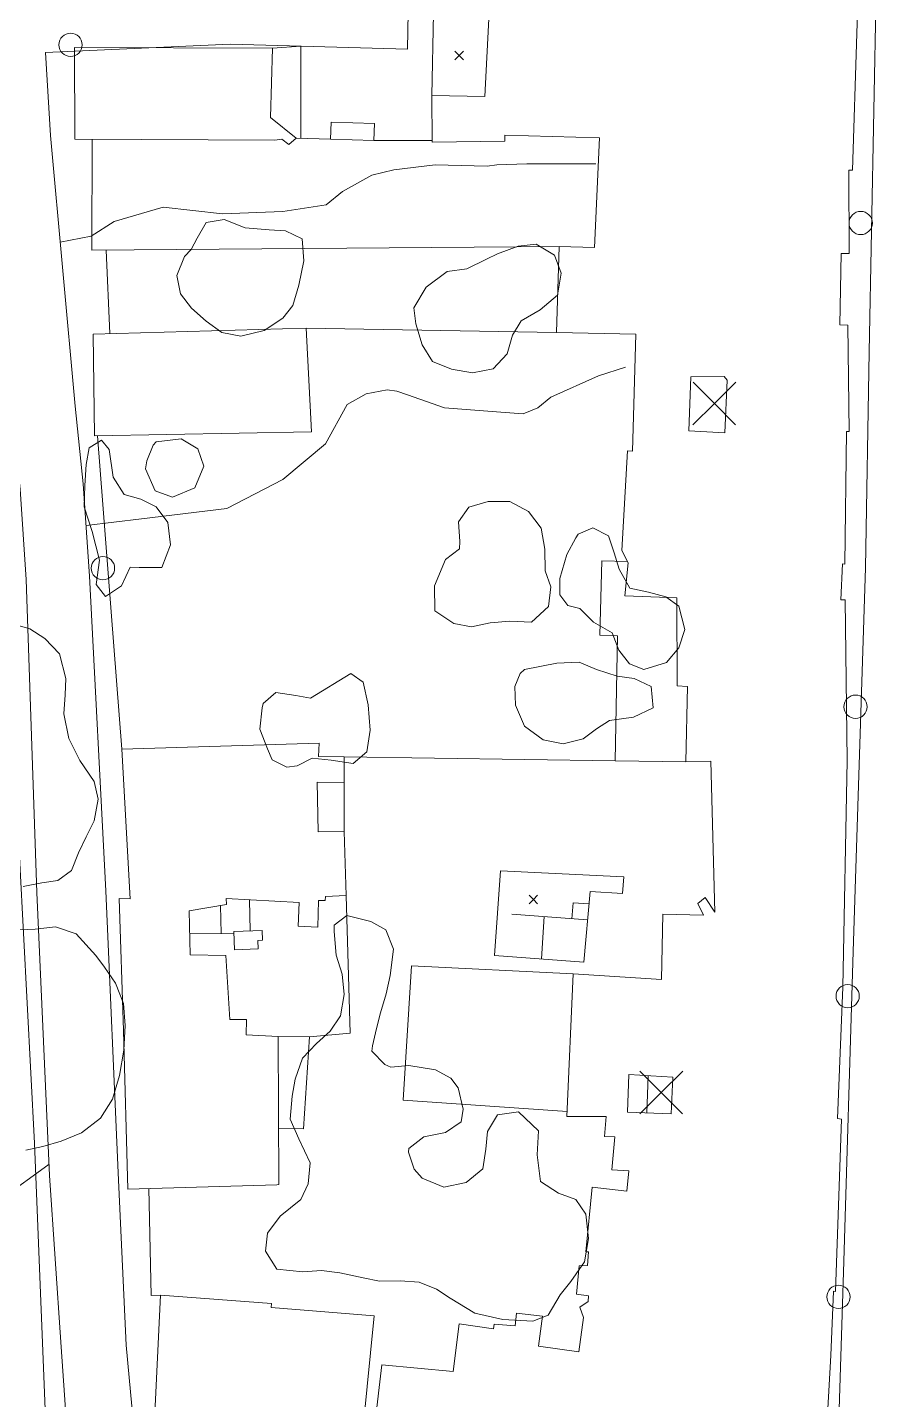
# Model space of a CAD drawing. Header units: metres. Extents: x 4652992 to 4879070, y 2074171 to 2309877.
# Drawn here: x 4654163.4 to 4654220.1, y 2308785.4 to 2308876.2 of the extents above; entities that cross this region are included whole.
import ezdxf

# ---------------------------------------------------------------- set-up
doc = ezdxf.new("R2010")
doc.units = ezdxf.units.M
doc.header["$MEASUREMENT"] = 0
doc.linetypes.add('DGN Style 3', pattern=[92.779933, 66.271381, -26.508552])
for name, color, linetype, lineweight in [('Level 18', 5, 'Continuous', 0), ('Level 20', 30, 'DGN Style 3', 0), ('Level 30', 5, 'Continuous', 0), ('Level 31', 38, 'Continuous', 0), ('Level 35', 4, 'Continuous', 0), ('Level 37', 3, 'Continuous', 0), ('Level 39', 9, 'Continuous', 0), ('Level 40', 1, 'Continuous', 0), ('Level 61', 4, 'Continuous', 0), ('Level 63', 3, 'Continuous', 0)]:
    doc.layers.add(name, color=color, linetype=linetype, lineweight=lineweight)

# ---------------------------------------------------------------- blocks, each defined once
blk = doc.blocks.new('COTA_16')
at = {"layer": 'Level 63', "ltscale": 0.2}
for p, q in [((7e-05, 0.00015, 0.000205), (-1.419452, -1.408307, 0.000205)), ((-1.408387, 1.419672, 0.000205), (7e-05, 0.00015, 0.000205)), ((1.419592, 1.408607, 0.000205), (7e-05, 0.00015, 0.000205)), ((7e-05, 0.00015, 0.000205), (1.408527, -1.419372, 0.000205))]:
    blk.add_line(p, q, dxfattribs=at)
blk = doc.blocks.new('POSTE_1')
at = {"layer": 'Level 61'}
blk.add_circle((-4.7e-05, -1.9e-05, -2.4e-05), 0.770001, dxfattribs=at)
blk = doc.blocks.new('COTA_10')
at = {"layer": 'Level 39'}
for p, q in [((-1.408444, 1.419518, 3.9e-05), (1.3e-05, -4e-06, 3.9e-05)), ((1.419535, 1.408453, 3.9e-05), (1.3e-05, -4e-06, 3.9e-05)), ((1.3e-05, -4e-06, 3.9e-05), (-1.419509, -1.408461, 3.9e-05)), ((1.3e-05, -4e-06, 3.9e-05), (1.40847, -1.419526, 3.9e-05))]:
    blk.add_line(p, q, dxfattribs=at)

msp = doc.modelspace()

# ---------------------------------------------------------------- linework, layer by layer
at = {"layer": 'Level 18', "color": 30, "extrusion": (0.5482165861556214, 0.0902661418869574, 0.8314508995080347), "elevation": 2760994.444997, "flags": 128}
msp.add_lwpolyline([(1522029.342827, -4129454.94121), (1522047.272415, -4129456.516089), (1522052.750882, -4129457.203314)], dxfattribs=at)
at = {"layer": 'Level 18', "color": 30}
for points in [[(4654216.787236, 2308775.082945, 1327.433317), (4654216.862425, 2308776.367621, 1327.407258), (4654217.426878, 2308793.815069, 1326.644758), (4654218.061286, 2308815.038103, 1325.757258), (4654218.870483, 2308840.420584, 1325.132258), (4654219.118471, 2308854.711131, 1324.969758), (4654219.569478, 2308878.677385, 1324.132258), (4654219.703571, 2308906.662269, 1322.957258), (4654220.068172, 2308933.617897, 1321.823915), (4654220.011693, 2308941.091811, 1321.440952)], [(4654164.629081, 2308874.526559, 1312.170115), (4654176.843501, 2308875.076038, 1314.820115), (4654183.893649, 2308874.862912, 1317.082615), (4654188.577767, 2308874.732619, 1318.070115), (4654188.62261, 2308877.163543, 1317.982615), (4654185.57062, 2308877.146812, 1317.363865), (4654185.536427, 2308878.11685, 1317.332615), (4654177.940377, 2308877.919796, 1315.407615), (4654168.637798, 2308877.650461, 1313.063865), (4654164.444308, 2308877.65947, 1311.952861)], [(4654167.181013, 2308776.407439, 1319.220258), (4654166.582341, 2308779.767477, 1319.093172), (4654166.020919, 2308783.779888, 1318.381155), (4654165.640497, 2308789.178459, 1317.843655), (4654164.894486, 2308800.215465, 1317.081155), (4654164.059777, 2308818.944226, 1315.818655), (4654163.352851, 2308839.644209, 1314.368655), (4654162.950422, 2308845.617936, 1313.781155), (4654162.414913, 2308850.684059, 1313.393655)], [(4654172.585579, 2308778.028904, 1319.408317), (4654171.575184, 2308778.727343, 1319.162656), (4654170.442059, 2308783.755984, 1318.487519), (4654169.95207, 2308788.989673, 1317.929286), (4654169.439747, 2308800.386637, 1316.939436), (4654168.608145, 2308819.045685, 1315.676936), (4654167.532585, 2308839.856309, 1314.401936), (4654167.120146, 2308845.978632, 1313.814436), (4654166.576268, 2308851.123931, 1313.426936)]]:
    msp.add_polyline3d(points, dxfattribs=at)
at = {"layer": 'Level 20', "linetype": 'Continuous'}
for points in [[(4654201.033531, 2308867.160695, 1322.291386), (4654196.45885, 2308867.141432, 1321.360136), (4654194.473986, 2308867.093112, 1320.903886), (4654193.850103, 2308866.9852, 1320.253886), (4654190.41355, 2308867.092921, 1318.916386), (4654187.663835, 2308866.745506, 1318.022636), (4654186.203644, 2308866.391226, 1317.647636), (4654184.282371, 2308865.321831, 1317.197636), (4654183.185982, 2308864.433435, 1316.535136), (4654180.326628, 2308863.997181, 1315.522636), (4654176.334709, 2308863.850494, 1314.566386), (4654172.40187, 2308864.27275, 1314.116386), (4654169.159426, 2308863.336891, 1313.797636), (4654167.646353, 2308862.372196, 1313.678886), (4654165.594997, 2308861.962693, 1312.89723)], [(4654202.987551, 2308853.68685, 1322.258813), (4654201.209487, 2308853.119148, 1322.121313), (4654198.062346, 2308851.711497, 1321.140063), (4654197.201422, 2308851.01259, 1320.840063), (4654196.218988, 2308850.617069, 1320.540063), (4654194.746783, 2308850.722915, 1319.990063), (4654191.024068, 2308851.01498, 1318.952563), (4654188.568032, 2308851.868756, 1318.252563), (4654187.871569, 2308852.109864, 1317.977563), (4654187.230484, 2308852.20693, 1317.702563), (4654185.840011, 2308851.935549, 1317.502563), (4654184.589601, 2308851.236537, 1317.283813), (4654183.138354, 2308848.621965, 1316.790063), (4654180.322818, 2308846.26948, 1316.340063), (4654176.630471, 2308844.34216, 1315.465063), (4654170.973171, 2308843.659205, 1314.902563), (4654167.305797, 2308843.2228, 1314.078886)], [(4654164.861433, 2308800.957098, 1317.031162), (4654163.807668, 2308800.191174, 1316.868662), (4654161.730998, 2308798.681081, 1316.318662), (4654159.967347, 2308796.16985, 1315.593662), (4654157.375161, 2308793.720011, 1315.318662), (4654152.883676, 2308791.867675, 1315.081162), (4654147.964886, 2308790.982014, 1314.743662), (4654144.46668, 2308790.636761, 1314.218662), (4654142.663301, 2308790.541137, 1313.906162), (4654141.208515, 2308790.737366, 1313.806162), (4654139.944615, 2308791.252587, 1313.631162), (4654138.809885, 2308792.043292, 1313.506162), (4654137.576983, 2308793.825225, 1313.406162), (4654136.021983, 2308797.17822, 1313.031162), (4654136.016526, 2308799.479669, 1312.943662), (4654134.767046, 2308806.298513, 1312.431162), (4654134.664231, 2308806.640985, 1312.393662)]]:
    msp.add_polyline3d(points, dxfattribs=at)
at = {"layer": 'Level 30', "color": 1}
for points in [[(4654218.595782, 2308884.84544, 1327.132744), (4654218.004633, 2308866.737393, 1327.538994), (4654217.772972, 2308866.723273, 1327.538994), (4654217.79464, 2308861.218492, 1327.538994), (4654217.255101, 2308861.216986, 1328.013994), (4654217.185379, 2308856.500328, 1328.301494), (4654217.707233, 2308856.477795, 1328.301494), (4654217.796203, 2308849.430295, 1328.195244), (4654217.623785, 2308849.446574, 1328.195244), (4654217.516204, 2308840.658113, 1327.788994), (4654217.343786, 2308840.674392, 1327.788994), (4654217.240046, 2308838.307655, 1328.282744), (4654217.537137, 2308838.310456, 1328.282744), (4654217.660244, 2308827.680025, 1328.557744), (4654217.36934, 2308812.677033, 1328.763994), (4654217.022322, 2308803.984192, 1329.620244), (4654217.284043, 2308803.938915, 1329.620244), (4654216.89587, 2308792.543326, 1329.401494), (4654216.76271, 2308792.552813, 1328.820244), (4654216.570283, 2308788.290961, 1331.107744), (4654215.843746, 2308775.422833, 1331.045244)], [(4654186.419001, 2308783.734084, 1326.451494), (4654186.868694, 2308787.686479, 1325.107744), (4654191.585196, 2308787.248653, 1324.845244), (4654192.000623, 2308790.392985, 1324.632744), (4654194.268855, 2308790.062859, 1325.895244), (4654194.303875, 2308790.377502, 1325.895244), (4654195.692256, 2308790.252199, 1325.817119), (4654195.786779, 2308791.097732, 1325.704619), (4654197.497317, 2308790.903641, 1325.723369), (4654197.235456, 2308788.911117, 1325.801494), (4654199.898506, 2308788.546469, 1326.929619), (4654200.215795, 2308790.816372, 1325.448369), (4654199.973247, 2308791.493117, 1325.448369), (4654200.520223, 2308791.866908, 1325.448369), (4654200.548347, 2308792.256445, 1325.448369), (4654199.743055, 2308792.354898, 1325.435869), (4654199.923083, 2308794.222451, 1325.435869), (4654200.47589, 2308794.247661, 1327.548369), (4654200.554865, 2308795.156597, 1327.548369), (4654200.368541, 2308795.161917, 1327.548369), (4654200.782862, 2308799.435853, 1327.542119), (4654203.077803, 2308799.174669, 1325.779619), (4654203.218823, 2308800.514137, 1325.260869), (4654202.092444, 2308800.57425, 1325.073369), (4654202.288086, 2308802.759995, 1325.017119), (4654201.599275, 2308802.798297, 1325.017119), (4654201.722764, 2308804.114041, 1328.042119), (4654199.113576, 2308804.108418, 1327.479619), (4654199.522595, 2308813.544059, 1327.779619), (4654205.370668, 2308813.179557, 1328.260869), (4654205.458115, 2308817.496367, 1327.079619), (4654208.16208, 2308817.432202, 1326.910869), (4654207.789189, 2308818.204971, 1326.835869), (4654208.273543, 2308818.602947, 1326.835869), (4654208.907074, 2308817.638262, 1326.835869), (4654208.651033, 2308827.629545, 1326.879619), (4654206.984173, 2308827.582108, 1326.792119), (4654207.107397, 2308832.561258, 1327.110869), (4654206.405601, 2308832.601794, 1327.110869), (4654206.38414, 2308838.434776, 1327.542119), (4654202.956958, 2308838.569902, 1327.504619), (4654203.165584, 2308840.753413, 1327.223369), (4654202.758288, 2308841.558841, 1327.210869), (4654203.13747, 2308848.151821, 1327.060869), (4654203.468891, 2308848.134904, 1327.060869), (4654203.675504, 2308855.880652, 1327.442119), (4654198.436365, 2308855.979937, 1327.229619), (4654198.617443, 2308861.671109, 1327.354619), (4654200.946487, 2308861.604606, 1327.354619), (4654201.281268, 2308868.860353, 1327.060869), (4654195.01346, 2308869.043049, 1326.667119), (4654195.010172, 2308868.642517, 1322.817119), (4654190.198849, 2308868.58797, 1321.848369), (4654190.189433, 2308871.664674, 1321.848369), (4654193.682192, 2308871.598483, 1322.560869), (4654193.979468, 2308877.189442, 1321.467119)], [(4654179.793595, 2308868.719198, 1316.320244), (4654166.559775, 2308868.772064, 1315.982744), (4654166.546594, 2308874.85077, 1315.988994), (4654179.633212, 2308874.809695, 1316.182744), (4654179.512628, 2308870.22219, 1316.288994), (4654181.199303, 2308868.843808, 1316.351494), (4654180.719064, 2308868.423657, 1316.332744), (4654180.25129, 2308868.776204, 1316.288994), (4654179.793595, 2308868.719198, 1316.320244)], [(4654209.726101, 2308852.833917, 1327.060869), (4654209.564259, 2308849.352494, 1327.038994), (4654207.179502, 2308849.482312, 1326.795244), (4654207.318339, 2308853.061462, 1327.020244), (4654209.528852, 2308853.08223, 1327.126494), (4654209.726101, 2308852.833917, 1327.060869)], [(4654179.92809, 2308799.59934, 1318.026494), (4654170.065299, 2308799.297322, 1319.676494), (4654169.792442, 2308809.813615, 1319.601494), (4654169.490695, 2308818.538206, 1319.001494), (4654170.230525, 2308818.518959, 1318.257744), (4654169.672697, 2308828.408852, 1317.851494), (4654182.728204, 2308828.809858, 1318.063994), (4654182.682107, 2308827.926209, 1318.032744), (4654184.393937, 2308827.901796, 1318.532744), (4654184.394186, 2308826.199642, 1317.645244), (4654182.588237, 2308826.226743, 1317.738994), (4654182.666384, 2308822.957668, 1317.920244), (4654184.38508, 2308822.972601, 1319.045244), (4654184.523754, 2308818.733984, 1318.882744), (4654183.14843, 2308818.67347, 1317.982744), (4654183.128896, 2308818.406655, 1317.982744), (4654182.68454, 2308818.41558, 1317.982744), (4654182.647109, 2308816.652366, 1317.788994), (4654181.347145, 2308816.713971, 1317.788994), (4654181.41584, 2308818.269172, 1317.838994), (4654176.583916, 2308818.533328, 1318.376494), (4654176.598547, 2308818.152563, 1318.376494), (4654174.130092, 2308817.712795, 1318.370244), (4654174.204437, 2308814.809113, 1318.357744), (4654176.546571, 2308814.757284, 1317.838994), (4654176.810178, 2308810.537694, 1317.845244), (4654177.93106, 2308810.533925, 1317.820244), (4654177.890603, 2308809.527726, 1317.913994), (4654180.019938, 2308809.417956, 1317.901494), (4654180.053023, 2308799.618367, 1317.945244), (4654179.92809, 2308799.59934, 1318.026494)], [(4654171.568487, 2308778.502706, 1325.513994), (4654172.239717, 2308792.288209, 1325.213994), (4654179.585089, 2308791.735586, 1325.301494), (4654179.560382, 2308791.479111, 1326.726494), (4654186.36777, 2308790.935089, 1326.876494), (4654185.655927, 2308783.798649, 1327.457744)]]:
    msp.add_polyline3d(points, dxfattribs=at)
for points in [[(4654182.227749, 2308849.416038, 1318.295244), (4654167.875173, 2308849.147191, 1318.226494), (4654167.773734, 2308855.885492, 1318.176494), (4654181.876782, 2308856.278813, 1318.345244)], [(4654206.13467, 2308806.71197, 1327.520244), (4654203.206455, 2308806.882885, 1327.520244), (4654203.118733, 2308804.406352, 1325.263994), (4654206.014947, 2308804.280919, 1328.001494)]]:
    msp.add_3dface(points, dxfattribs=at)
at = {"layer": 'Level 31'}
msp.add_polyline3d([(4654178.684804, 2308815.203662, 1317.531181), (4654177.122706, 2308815.144789, 1317.568681), (4654177.077057, 2308816.356015, 1317.568681), (4654178.965777, 2308816.427197, 1317.524931), (4654178.990476, 2308815.771845, 1317.524931), (4654178.663854, 2308815.759536, 1317.524931), (4654178.684804, 2308815.203662, 1317.531181)], dxfattribs=at)
msp.add_3dface([(4654183.478769, 2308868.780943, 1319.612431), (4654186.352235, 2308868.689325, 1319.581181), (4654186.387938, 2308869.809125, 1319.568681), (4654183.514484, 2308869.901091, 1319.599927)], dxfattribs=at)
at = {"layer": 'Level 35'}
for p, q in [((4654190.301126, 2308877.099648, 1320.931181), (4654190.189433, 2308871.664674, 1320.931181)), ((4654183.478769, 2308868.780943, 1319.112431), (4654181.199303, 2308868.843808, 1319.112431)), ((4654186.352235, 2308868.689325, 1319.899931), (4654190.198505, 2308868.70008, 1320.818681)), ((4654168.627746, 2308861.440112, 1315.574931), (4654168.890842, 2308855.916647, 1315.674931)), ((4654181.876782, 2308856.278813, 1318.837431), (4654198.436365, 2308855.979937, 1322.712431)), ((4654169.672697, 2308828.408851, 1317.374932), (4654168.06663, 2308849.150777, 1316.724932)), ((4654184.394186, 2308826.199642, 1318.474931), (4654184.38508, 2308822.972601, 1318.474931)), ((4654176.245284, 2308816.219202, 1317.643681), (4654176.1915, 2308818.080045, 1317.643681)), ((4654178.174835, 2308816.397388, 1317.506181), (4654178.119136, 2308818.449399, 1317.506181)), ((4654200.485073, 2308817.119131, 1322.206182), (4654195.485627, 2308817.509343, 1322.056182)), ((4654197.428775, 2308814.542097, 1322.118681), (4654197.615604, 2308817.343096, 1322.087431)), ((4654177.081956, 2308816.226037, 1317.712431), (4654174.168768, 2308816.202239, 1317.712431)), ((4654204.494317, 2308806.807715, 1325.003506), (4654204.405753, 2308804.350612, 1325.003506))]:
    msp.add_line(p, q, dxfattribs=at)
at = {"layer": 'Level 35', "extrusion": (-0.36962045117598, 0.0737624112418326, 0.9262504136356733), "elevation": -1548751.531487, "flags": 128}
msp.add_lwpolyline([(-3175062.764759, 3809544.309809), (-3175068.740425, 3809543.016393), (-3175068.253645, 3809541.043103)], dxfattribs=at)
at = {"layer": 'Level 35', "extrusion": (-0.2450026299873932, 0.0071967277868807, 0.9694957031407732), "elevation": -1122391.731334, "flags": 128}
msp.add_lwpolyline([(-2444520.107803, 4444880.986258), (-2444518.961824, 4444849.112593), (-2444526.293702, 4444848.908601)], dxfattribs=at)
at = {"layer": 'Level 35', "elevation": 1322.137431, "flags": 128}
msp.add_lwpolyline([(4654200.578917, 2308818.177792), (4654199.529768, 2308818.25087), (4654199.442453, 2308817.200509)], dxfattribs=at)
at = {"layer": 'Level 35', "extrusion": (-0.0003476247693777, 0.018570848750434, 0.9998274864863979), "elevation": 42577.30543, "flags": 128}
msp.add_lwpolyline([(-4696567.401165, -2220874.743591), (-4696566.765922, -2220874.743591), (-4696566.744447, -2220881.809882)], dxfattribs=at)
at = {"layer": 'Level 35'}
for points in [[(4654206.984173, 2308827.582108, 1323.578506), (4654202.302425, 2308827.637419, 1323.478506), (4654202.467993, 2308835.925715, 1323.378506), (4654201.295614, 2308835.966706, 1323.353506), (4654201.438312, 2308840.87145, 1323.291006), (4654203.128155, 2308840.827429, 1323.291006)], [(4654194.319983, 2308814.773661, 1322.318681), (4654200.238086, 2308814.332839, 1322.324931), (4654200.652487, 2308819.007748, 1322.349931), (4654202.807548, 2308818.878709, 1322.343681), (4654202.877306, 2308819.969229, 1322.343681), (4654194.719985, 2308820.365343, 1322.081181), (4654194.319983, 2308814.773661, 1322.318681)], [(4654199.128245, 2308804.446807, 1323.156181), (4654188.291263, 2308805.18607, 1321.943681), (4654188.828389, 2308814.075321, 1321.856181), (4654199.522595, 2308813.544059, 1323.756181)], [(4654180.019938, 2308809.417956, 1317.912431), (4654182.08326, 2308809.387279, 1317.931181), (4654181.695187, 2308803.288518, 1317.937431), (4654180.040443, 2308803.344449, 1317.937431)]]:
    msp.add_polyline3d(points, dxfattribs=at)
at = {"layer": 'Level 37'}
msp.add_line((4654184.393937, 2308827.901797, 1319.800004), (4654202.302425, 2308827.637419, 1323.478506), dxfattribs=at)
at = {"layer": 'Level 37', "extrusion": (0.8876711410171314, 0.0791583740394537, 0.4536230783643774), "elevation": 4314726.142998, "flags": 128}
msp.add_lwpolyline([(1886258.463262, -2194740.396227), (1886280.478091, -2194742.780669), (1886312.928354, -2194745.403556)], dxfattribs=at)
at = {"layer": 'Level 37', "extrusion": (-0.3525320044670047, -0.0032219441852231, 0.9357942107654563), "elevation": -1646953.681577, "flags": 128}
msp.add_lwpolyline([(-2266187.461328, 4375387.666009), (-2266178.359358, 4375387.84329), (-2266178.137317, 4375384.966898)], dxfattribs=at)
at = {"layer": 'Level 40', "color": 3}
for points in [[(4654174.649215, 2308862.230446, 1318.506181), (4654175.261764, 2308863.262892, 1318.474931), (4654176.433584, 2308863.467305, 1318.556181), (4654177.825518, 2308862.915708, 1318.849931), (4654179.426616, 2308862.788691, 1319.037431), (4654180.508673, 2308862.710518, 1319.112431), (4654181.60711, 2308862.182427, 1319.324931), (4654181.708177, 2308860.742431, 1319.537431), (4654181.384901, 2308859.118179, 1319.756181), (4654180.989313, 2308857.777997, 1319.768681), (4654180.330759, 2308856.944544, 1319.706181), (4654179.081436, 2308856.131764, 1319.668681), (4654177.555218, 2308855.74551, 1319.493681), (4654176.300805, 2308855.988815, 1319.218681), (4654175.242853, 2308856.739383, 1318.981181), (4654174.286473, 2308857.607724, 1318.793681), (4654173.558234, 2308858.544962, 1318.593681), (4654173.309163, 2308859.751333, 1318.456181), (4654173.826544, 2308861.014972, 1318.381181), (4654174.259065, 2308861.481541, 1318.381181), (4654174.649215, 2308862.230446, 1318.506181)], [(4654195.904821, 2308861.711624, 1324.099931), (4654197.081002, 2308861.831738, 1324.474931), (4654198.298376, 2308861.110585, 1324.587431), (4654198.732771, 2308859.905532, 1324.587431), (4654198.508033, 2308858.464311, 1324.574931), (4654197.342402, 2308857.481306, 1324.362431), (4654196.087413, 2308856.755884, 1323.999931), (4654195.518353, 2308855.804564, 1323.737431), (4654195.169055, 2308854.573179, 1323.487431), (4654194.242708, 2308853.575827, 1323.199931), (4654192.882682, 2308853.325959, 1322.999931), (4654191.47434, 2308853.568775, 1322.812431), (4654190.220483, 2308854.08095, 1322.799931), (4654189.550083, 2308855.165242, 1322.924931), (4654189.12153, 2308856.557648, 1323.012431), (4654188.986418, 2308857.630375, 1323.249931), (4654189.815567, 2308858.994297, 1323.374931), (4654191.203522, 2308860.019696, 1323.599931), (4654192.497706, 2308860.20019, 1323.724931), (4654193.791175, 2308860.838252, 1323.899931), (4654194.525271, 2308861.196038, 1324.099931), (4654195.904821, 2308861.711624, 1324.099931)], [(4654168.836518, 2308848.241946, 1316.474931), (4654169.101595, 2308846.421283, 1316.518681), (4654169.834229, 2308845.265264, 1316.662431), (4654170.9305, 2308844.954392, 1316.718681), (4654171.953009, 2308844.45299, 1316.731181), (4654172.719389, 2308843.413101, 1316.724931), (4654172.897167, 2308841.946219, 1316.699931), (4654172.324786, 2308840.446024, 1316.699931), (4654170.822775, 2308840.447434, 1316.699931), (4654170.230889, 2308840.46814, 1316.587431), (4654169.66259, 2308839.224681, 1316.512431), (4654168.593988, 2308838.528124, 1316.512431), (4654167.972642, 2308839.312678, 1316.449931), (4654168.199408, 2308840.926633, 1316.412431), (4654167.715536, 2308842.812101, 1316.374931), (4654167.177311, 2308844.463046, 1316.387431), (4654167.231469, 2308845.862857, 1316.374931), (4654167.309617, 2308847.244985, 1316.337431), (4654167.515079, 2308848.347732, 1316.362431), (4654168.336813, 2308848.870042, 1316.368681), (4654168.836518, 2308848.241946, 1316.474931)], [(4654173.602165, 2308848.951744, 1318.143681), (4654174.693755, 2308848.302942, 1318.031181), (4654175.099589, 2308847.135495, 1317.968681), (4654174.499236, 2308845.707867, 1317.918681), (4654173.025592, 2308845.094663, 1317.881181), (4654171.881939, 2308845.522096, 1317.856181), (4654171.241383, 2308846.973885, 1317.837431), (4654171.319826, 2308847.502345, 1317.837431), (4654171.757224, 2308848.538022, 1317.824931), (4654171.956113, 2308848.747637, 1317.818681), (4654173.602165, 2308848.951744, 1318.143681)], [(4654191.09193, 2308840.979622, 1321.668681), (4654190.354436, 2308839.22191, 1321.643681), (4654190.389195, 2308837.573462, 1321.731181), (4654191.642, 2308836.738305, 1321.918681), (4654192.812494, 2308836.509692, 1322.231181), (4654194.043649, 2308836.782213, 1322.418681), (4654195.351852, 2308836.879905, 1322.818681), (4654196.767782, 2308836.824406, 1323.293681), (4654197.891803, 2308837.869303, 1323.618681), (4654198.063364, 2308839.159094, 1323.631181), (4654197.683983, 2308840.22071, 1323.543681), (4654197.664913, 2308841.65105, 1323.456181), (4654197.423242, 2308843.03897, 1323.318681), (4654196.56927, 2308844.155436, 1323.156181), (4654195.33672, 2308844.798625, 1322.731181), (4654193.911656, 2308844.801846, 1322.368681), (4654192.63612, 2308844.42927, 1322.118681), (4654191.957301, 2308843.469215, 1321.993681), (4654192.025319, 2308842.165068, 1322.006181), (4654192.021449, 2308841.681075, 1321.931181), (4654191.09193, 2308840.979622, 1321.668681)], [(4654198.647554, 2308838.622036, 1323.899905), (4654199.172662, 2308837.924398, 1323.964995), (4654199.964227, 2308837.725871, 1323.987431), (4654200.881732, 2308836.8156, 1324.306181), (4654202.105148, 2308836.120135, 1324.556181), (4654202.549164, 2308834.966605, 1324.731181), (4654203.252318, 2308834.064604, 1325.018681), (4654204.208055, 2308833.684518, 1325.243681), (4654205.715326, 2308834.151791, 1325.481181), (4654206.529275, 2308835.115488, 1325.543681), (4654206.931281, 2308836.338646, 1325.568681), (4654206.529658, 2308837.888754, 1325.581181), (4654205.667249, 2308838.495089, 1325.456181), (4654204.510457, 2308838.802117, 1325.281181), (4654203.292305, 2308839.065867, 1324.868681), (4654202.570186, 2308840.321168, 1324.381181), (4654202.247597, 2308841.399923, 1324.143681), (4654201.881918, 2308842.539955, 1323.856181), (4654200.844567, 2308843.068732, 1323.581181), (4654199.856268, 2308842.646663, 1323.443681), (4654199.706147, 2308842.403275, 1323.443681), (4654199.108943, 2308841.294528, 1323.568681), (4654198.657033, 2308839.716449, 1323.793681), (4654198.647554, 2308838.622036, 1323.899905)], [(4654162.136939, 2308836.802712, 1322.62744), (4654163.576632, 2308836.392737, 1322.86494), (4654164.568921, 2308835.735881, 1323.03994), (4654165.554585, 2308834.729222, 1323.16494), (4654165.97236, 2308833.091499, 1323.22744), (4654165.92175, 2308832.020384, 1323.20244), (4654165.839362, 2308830.765773, 1323.10244), (4654166.174012, 2308829.115374, 1323.00244), (4654166.894596, 2308827.668452, 1322.88994), (4654167.8429, 2308826.290286, 1322.58994), (4654168.097553, 2308825.112596, 1322.45244), (4654167.847872, 2308823.670836, 1322.35244), (4654167.31667, 2308822.628516, 1322.26494), (4654166.807122, 2308821.55547, 1322.18994), (4654166.336347, 2308820.394758, 1322.06494), (4654165.440496, 2308819.739201, 1321.63994), (4654164.386064, 2308819.569891, 1321.45244), (4654163.156301, 2308819.3228, 1321.40244)], [(4654179.305816, 2308828.434383, 1318.418681), (4654178.802956, 2308829.738848, 1318.399931), (4654178.953858, 2308831.147224, 1318.393681), (4654179.030513, 2308831.43172, 1318.406181), (4654179.862169, 2308832.168046, 1318.568681), (4654181.182043, 2308831.981317, 1318.924931), (4654182.162214, 2308831.785438, 1319.199931), (4654184.815024, 2308833.425961, 1319.999931), (4654185.649985, 2308832.862671, 1320.199931), (4654185.980312, 2308831.344349, 1320.299931), (4654186.097041, 2308829.686903, 1320.299931), (4654185.886747, 2308828.248162, 1320.287431), (4654184.980278, 2308827.470594, 1320.031181), (4654183.531394, 2308827.693074, 1319.612431), (4654182.270298, 2308827.829084, 1319.306181), (4654181.273761, 2308827.3106, 1319.156181), (4654180.5829, 2308827.226611, 1318.987431), (4654179.613734, 2308827.718294, 1318.912431), (4654179.305816, 2308828.434383, 1318.418681)], [(4654198.458297, 2308834.103689, 1323.824931), (4654199.92097, 2308834.174261, 1324.212431), (4654201.070094, 2308833.680623, 1324.762431), (4654202.446053, 2308833.255426, 1325.249931), (4654203.571728, 2308833.088381, 1325.637431), (4654204.690216, 2308832.573142, 1325.762431), (4654204.817906, 2308831.153416, 1325.762431), (4654203.529243, 2308830.542159, 1325.499931), (4654201.930333, 2308830.306901, 1325.124931), (4654201.081646, 2308829.754244, 1324.862431), (4654200.188631, 2308829.101705, 1324.662431), (4654198.86739, 2308828.764854, 1324.199931), (4654197.546828, 2308829.046111, 1323.962431), (4654196.305164, 2308829.932002, 1323.724931), (4654195.715989, 2308831.323712, 1323.637431), (4654195.665205, 2308832.568912, 1323.624931), (4654196.028956, 2308833.420146, 1323.662431), (4654196.318374, 2308833.692839, 1323.749931), (4654198.458297, 2308834.103689, 1323.824931)], [(4654186.147833, 2308817.015189, 1324.131181), (4654187.149468, 2308816.468174, 1324.131181), (4654187.646765, 2308815.17847, 1324.118681), (4654187.425296, 2308813.450565, 1324.018681), (4654187.160124, 2308812.238584, 1323.918681), (4654186.777426, 2308810.966558, 1323.868681), (4654186.51803, 2308809.940888, 1323.843681), (4654186.261931, 2308808.780861, 1323.856181), (4654186.202957, 2308808.443158, 1323.881181), (4654187.063144, 2308807.545878, 1323.968681), (4654187.460664, 2308807.370423, 1323.968681), (4654188.658185, 2308807.485398, 1324.006181), (4654190.429305, 2308807.207305, 1324.068681), (4654191.43094, 2308806.66029, 1324.068681), (4654191.933195, 2308806.011923, 1324.043681), (4654192.247397, 2308804.593186, 1324.081181), (4654192.12821, 2308803.757447, 1324.081181), (4654191.095215, 2308803.052237, 1324.081181), (4654189.653569, 2308802.765218, 1324.056181), (4654188.66346, 2308801.999111, 1323.943681), (4654188.648611, 2308801.760845, 1323.931181), (4654189.012715, 2308800.627857, 1323.931181), (4654189.550022, 2308800.026973, 1323.931181), (4654190.97186, 2308799.434388, 1323.906181), (4654192.444021, 2308799.742912, 1323.806181), (4654193.565266, 2308800.646996, 1323.681181), (4654193.76611, 2308801.950324, 1323.593681), (4654193.861798, 2308803.111203, 1323.568681), (4654194.5381, 2308804.225662, 1323.593681), (4654195.909642, 2308804.417715, 1323.656181), (4654197.244047, 2308803.171231, 1323.756181), (4654197.153714, 2308801.581303, 1323.893681), (4654197.378427, 2308799.803358, 1324.618681), (4654198.55614, 2308799.038729, 1325.331181), (4654199.71489, 2308798.625218, 1326.293681), (4654200.375077, 2308797.65533, 1326.531181), (4654200.549071, 2308796.046663, 1326.656181), (4654200.276884, 2308794.488036, 1326.656181), (4654199.382435, 2308793.197062, 1326.381181), (4654198.664488, 2308792.303835, 1326.256181), (4654197.86942, 2308790.968998, 1326.131181), (4654196.864883, 2308790.579985, 1326.118681), (4654194.875618, 2308790.681561, 1326.156181), (4654193.023264, 2308791.107426, 1326.156181), (4654191.400609, 2308792.082429, 1326.018681), (4654190.49052, 2308792.693961, 1325.918681), (4654189.340843, 2308793.159427, 1325.331181), (4654188.097141, 2308793.239707, 1325.068681), (4654186.726839, 2308793.207988, 1324.818681), (4654185.644787, 2308793.44775, 1324.331181), (4654184.09511, 2308793.768001, 1324.206181), (4654182.890996, 2308793.921741, 1323.981181), (4654181.646053, 2308793.841686, 1323.906181), (4654179.934725, 2308794.002456, 1323.381181), (4654179.180934, 2308795.202518, 1323.118681), (4654179.307138, 2308796.384903, 1322.981181), (4654180.148388, 2308797.524486, 1322.856181), (4654181.518294, 2308798.626591, 1322.731181), (4654181.994596, 2308799.668443, 1322.643681), (4654182.126576, 2308801.037139, 1322.543681), (4654181.388873, 2308802.635802, 1322.468681), (4654180.813639, 2308803.938921, 1322.393681), (4654180.946858, 2308805.467951, 1322.193681), (4654181.141926, 2308806.584968, 1322.156181), (4654181.625244, 2308807.973464, 1322.193681), (4654182.543192, 2308808.939298, 1322.331181), (4654183.464436, 2308809.770775, 1322.543681), (4654184.148572, 2308810.776853, 1322.693681), (4654184.393541, 2308812.179618, 1322.906181), (4654184.256656, 2308813.541076, 1323.106181), (4654183.85874, 2308814.786916, 1323.393681), (4654183.732167, 2308816.360663, 1323.406181), (4654183.722276, 2308816.763735, 1323.406181), (4654184.559808, 2308817.422315, 1323.681181), (4654186.147833, 2308817.015189, 1324.131181)], [(4654162.416643, 2308816.453677, 1322.37744), (4654163.93805, 2308816.515551, 1323.12744), (4654165.285169, 2308816.661439, 1323.53994), (4654166.663392, 2308816.208062, 1324.31494), (4654167.952234, 2308814.771235, 1324.97744), (4654168.519818, 2308813.998569, 1325.35244), (4654169.251566, 2308812.927665, 1325.91494), (4654169.776208, 2308811.595483, 1326.20244), (4654169.902339, 2308810.142978, 1326.38994), (4654169.808787, 2308808.512348, 1326.58994), (4654169.518249, 2308806.834664, 1326.78994), (4654169.057964, 2308805.267207, 1326.97744), (4654168.271803, 2308803.998848, 1327.13994), (4654166.998056, 2308803.030447, 1327.15244), (4654165.661427, 2308802.477815, 1327.15244), (4654164.439701, 2308802.121356, 1327.15244), (4654163.319259, 2308801.882429, 1327.15244)]]:
    msp.add_polyline3d(points, dxfattribs=at)

# ---------------------------------------------------------------- block references
at = {"layer": 'Level 39'}
for p in [(4654208.87425, 2308851.294, 1322.95435), (4654205.3629, 2308805.70455, 1323.27935)]:
    msp.add_blockref('COTA_10', p, dxfattribs=at)
at = {"layer": 'Level 61'}
for p in [(4654166.28225, 2308875.02455, 1312.49445), (4654218.55695, 2308863.23415, 1324.65725), (4654168.42625, 2308840.39435, 1314.53195), (4654218.21595, 2308831.22855, 1325.31975), (4654217.69325, 2308812.07825, 1325.86975), (4654217.08415, 2308792.17935, 1326.70105)]:
    msp.add_blockref('POSTE_1', p, dxfattribs=at)
at = {"layer": 'Level 63', "ltscale": 0.2, "xscale": 0.2, "yscale": 0.2, "zscale": 0.2}
for p in [(4654191.99445, 2308874.31925, 1319.68115), (4654196.90065, 2308818.47405, 1321.34365)]:
    msp.add_blockref('COTA_16', p, dxfattribs=at)

doc.saveas('drawing.dxf')
